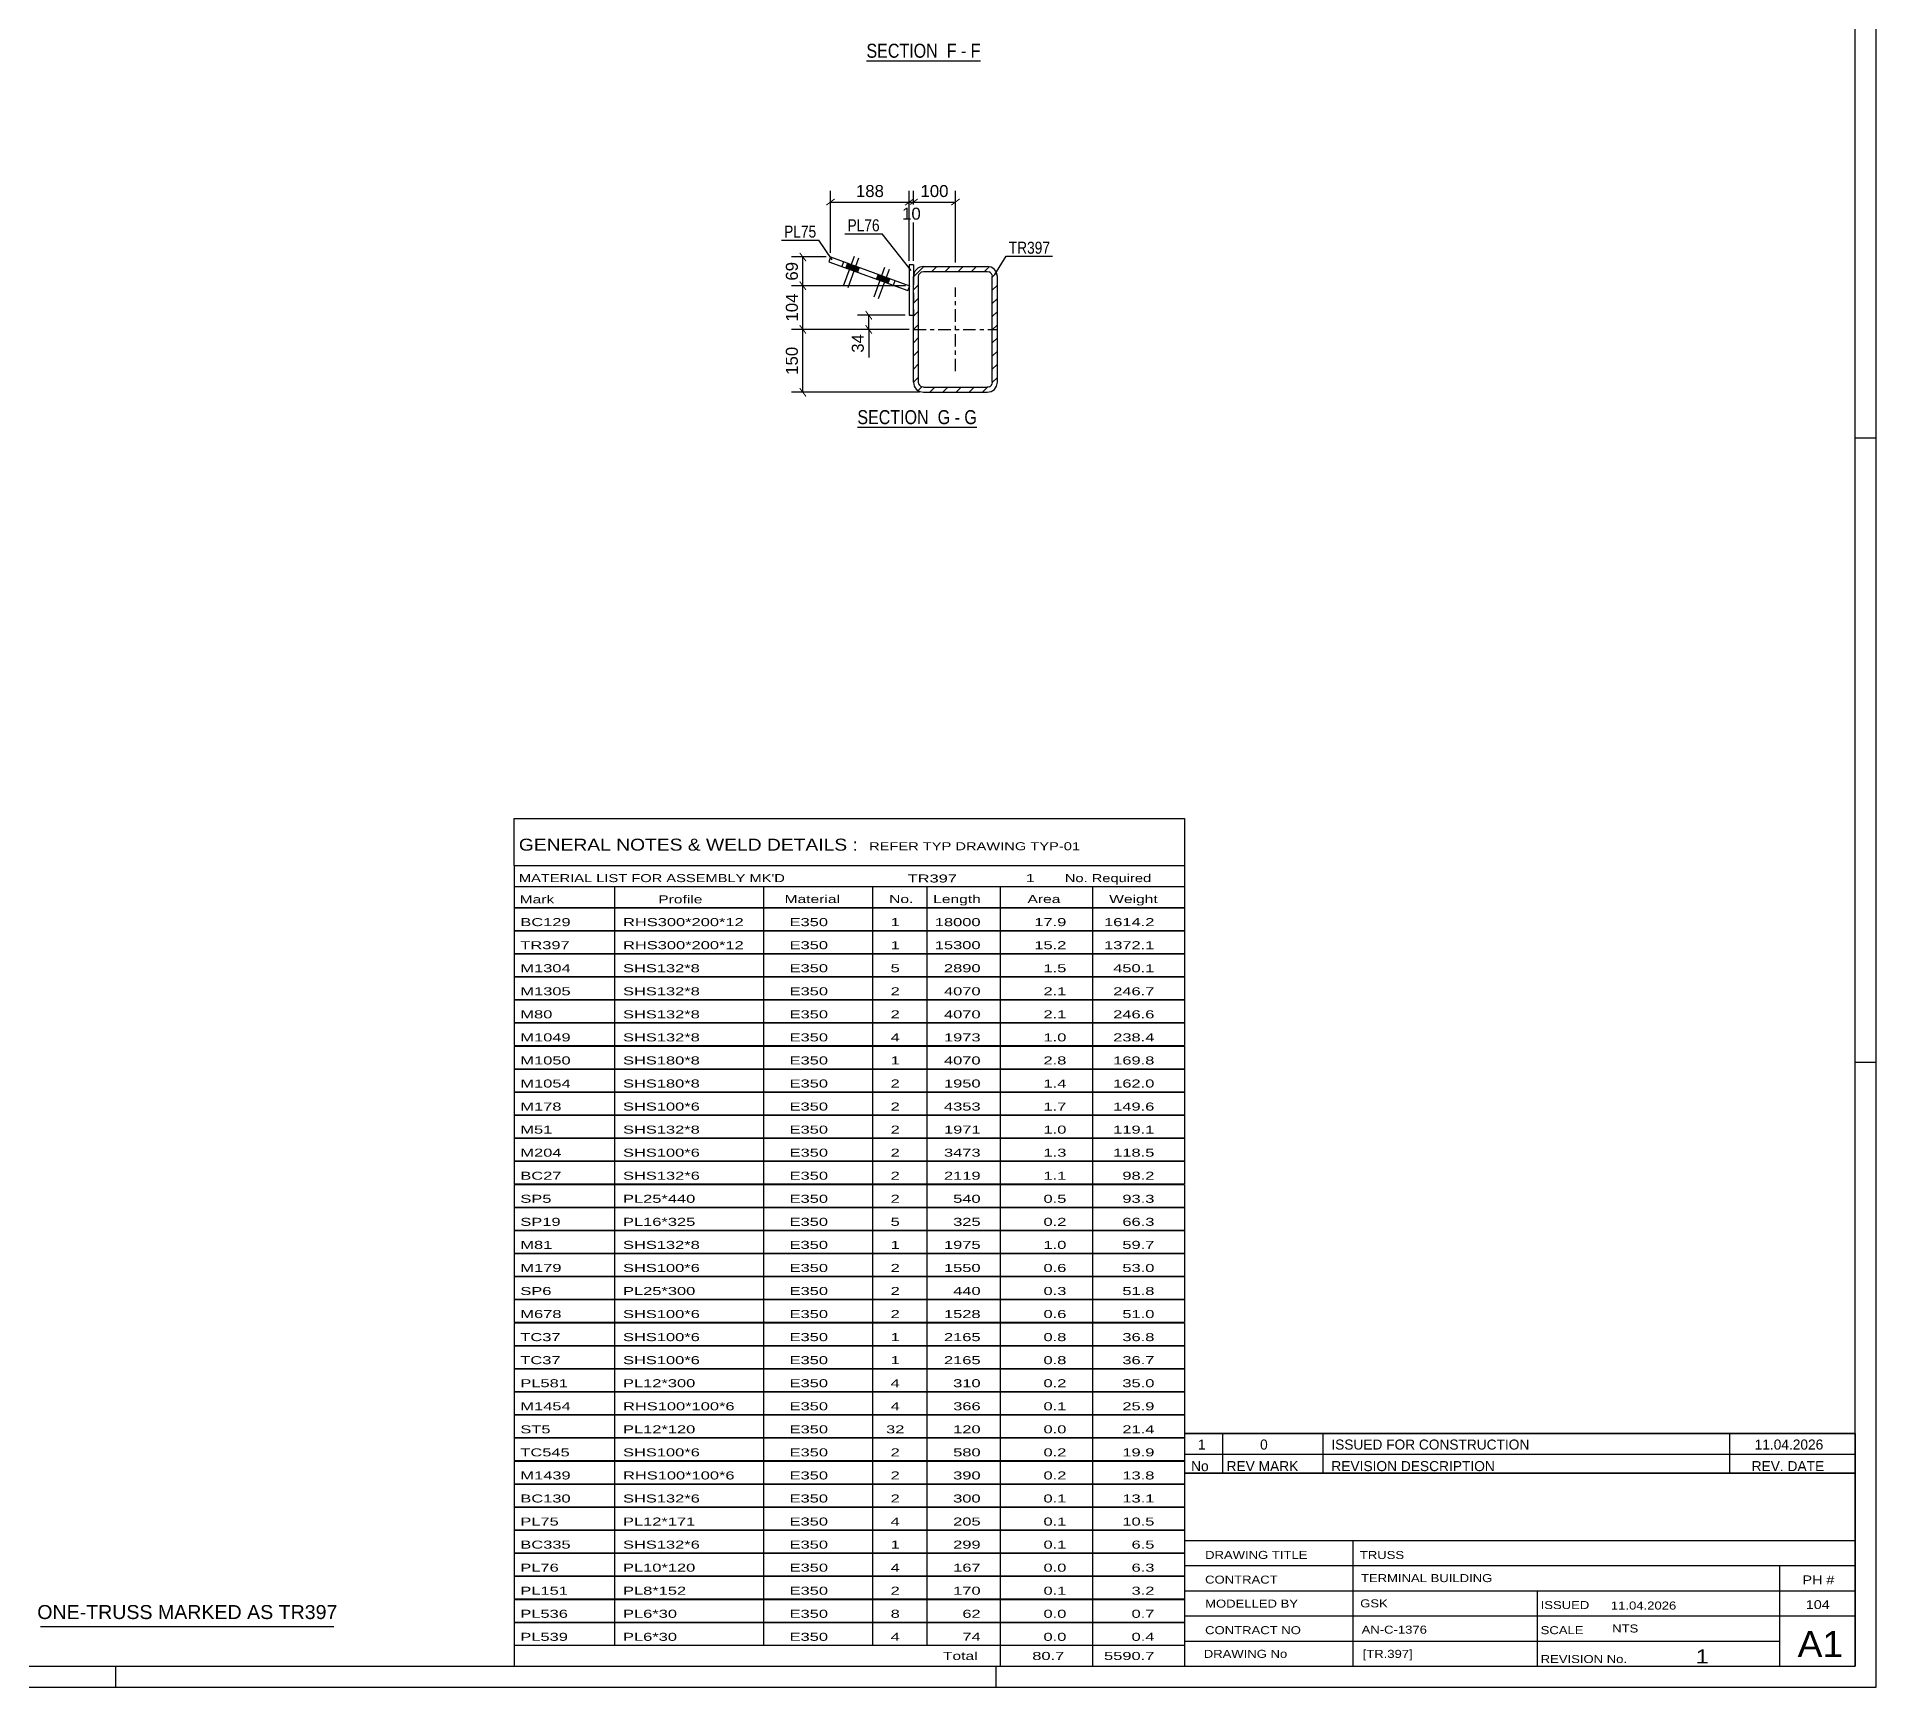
# Model space of a CAD drawing. Header units: millimetres. Extents: x -147 to 1042, y -583 to 258.
# Drawn here: x 603.2 to 1042, y -583.3 to -189.5 of the extents above; entities that cross this region are included whole.
import ezdxf

# ---------------------------------------------------------------- set-up
doc = ezdxf.new("R2010")
doc.units = ezdxf.units.MM
doc.linetypes.add('DXK_LINE_DOT2', pattern=[3.9198, 1.9599, -1.9599])
doc.linetypes.add('DXK_LINE_DOT3', pattern=[5.9187, 2.979, -0.9799, 0.9799, -0.9799])
doc.styles.add('Arial', font='arial.ttf', dxfattribs={"height": 0.2})
doc.styles.add('Arial Narrow', font='ARIALN.TTF', dxfattribs={"height": 0.2})

# ---------------------------------------------------------------- blocks, each defined once
blk = doc.blocks.new('Unknown-335478933-1131')
at = {"color": 5, "linetype": 'Continuous'}
for p, q in [((1042.02, -583.25), (1042.02, 257.75)), ((1037.02, -578.25), (1037.02, 252.75)), ((1042.02, -285.25), (1037.02, -285.25)), ((1042.02, -434.25), (1037.02, -434.25)), ((-141.98, -578.25), (1037.02, -578.25)), ((622.02, -583.25), (622.02, -578.25)), ((832.02, -583.25), (832.02, -578.25)), ((-146.98, -583.25), (1042.02, -583.25))]:
    blk.add_line(p, q, dxfattribs=at)
blk = doc.blocks.new('Unknown-335478933-19 - 5855')
at = {"color": 6, "linetype": 'Continuous'}
blk.add_line((798.93, -282.69), (827.43, -282.69), dxfattribs=at)
at = {"color": 0, "linetype": 'Continuous'}
blk.add_wipeout([(817.04, -281.94), (817.04, -278.44), (798.93, -278.44), (798.93, -281.94)], dxfattribs=at)
at = {"color": 7, "linetype": 'Continuous', "style": 'Arial Narrow'}
blk.add_text('SECTION ', height=3.34, dxfattribs=at).set_placement((798.93, -281.94))
at = {"color": 0, "linetype": 'Continuous'}
blk.add_wipeout([(821.07, -281.94), (821.07, -278.44), (818.09, -278.44), (818.09, -281.94)], dxfattribs=at)
blk.add_wipeout([(823.4, -281.94), (823.4, -278.44), (822.12, -278.44), (822.12, -281.94)], dxfattribs=at)
at = {"color": 7, "linetype": 'Continuous', "style": 'Arial Narrow'}
blk.add_text('G', height=3.34, dxfattribs=at).set_placement((818.09, -281.94))
at = {"color": 0, "linetype": 'Continuous'}
blk.add_wipeout([(827.43, -281.94), (827.43, -278.44), (824.45, -278.44), (824.45, -281.94)], dxfattribs=at)
at = {"color": 7, "linetype": 'Continuous', "style": 'Arial Narrow'}
for s, p in [('-', (822.12, -281.94)), ('G', (824.45, -281.94))]:
    blk.add_text(s, height=3.34, dxfattribs=at).set_placement(p)
blk = doc.blocks.new('Unknown-335478933-15 - 3482')
at = {"color": 6, "linetype": 'Continuous'}
blk.add_line((801.1, -195.28), (828.31, -195.28), dxfattribs=at)
at = {"color": 0, "linetype": 'Continuous'}
blk.add_wipeout([(819.2, -194.53), (819.2, -191.03), (801.1, -191.03), (801.1, -194.53)], dxfattribs=at)
at = {"color": 7, "linetype": 'Continuous', "style": 'Arial Narrow'}
blk.add_text('SECTION ', height=3.34, dxfattribs=at).set_placement((801.1, -194.53))
at = {"color": 0, "linetype": 'Continuous'}
blk.add_wipeout([(822.6, -194.53), (822.6, -191.03), (820.25, -191.03), (820.25, -194.53)], dxfattribs=at)
blk.add_wipeout([(824.92, -194.53), (824.92, -191.03), (823.65, -191.03), (823.65, -194.53)], dxfattribs=at)
at = {"color": 7, "linetype": 'Continuous', "style": 'Arial Narrow'}
blk.add_text('F', height=3.34, dxfattribs=at).set_placement((820.25, -194.53))
at = {"color": 0, "linetype": 'Continuous'}
blk.add_wipeout([(828.31, -194.53), (828.31, -191.03), (825.97, -191.03), (825.97, -194.53)], dxfattribs=at)
at = {"color": 7, "linetype": 'Continuous', "style": 'Arial Narrow'}
for s, p in [('-', (823.65, -194.53)), ('F', (825.97, -194.53))]:
    blk.add_text(s, height=3.34, dxfattribs=at).set_placement(p)
blk = doc.blocks.new('Bolt-335478933-5890 - 5855')
at = {"linetype": 'Continuous'}
for points in [[(796.2, -244.67), (797.89, -245.29), (798.3, -244.16), (796.61, -243.54)], [(797.29, -245.07), (798.98, -245.68), (799.39, -244.55), (797.7, -243.94)], [(803.46, -247.31), (805.16, -247.93), (805.57, -246.8), (803.88, -246.19)], [(804.55, -247.71), (806.24, -248.33), (806.65, -247.2), (804.96, -246.58)]]:
    blk.add_hatch(color=1, dxfattribs=at).paths.add_polyline_path(points)
at = {"color": 1, "linetype": 'Continuous'}
for p, q in [((798.14, -241.97), (795.57, -249.02)), ((796.61, -243.54), (796.2, -244.67)), ((799.23, -242.37), (796.66, -249.41)), ((797.7, -243.94), (797.29, -245.07)), ((798.3, -244.16), (797.89, -245.29)), ((799.39, -244.55), (798.98, -245.68)), ((805.4, -244.61), (802.84, -251.66)), ((806.49, -245.01), (803.93, -252.06)), ((803.88, -246.19), (803.46, -247.31)), ((804.96, -246.58), (804.55, -247.71)), ((805.57, -246.8), (805.16, -247.93)), ((806.65, -247.2), (806.24, -248.33))]:
    blk.add_line(p, q, dxfattribs=at)
blk = doc.blocks.new('Part-335478933-5872 - 5855')
at = {"color": 2, "linetype": 'Continuous'}
for p, q in [((792.52, -242.05), (792.11, -243.18)), ((792.11, -243.18), (810.97, -250.04)), ((792.52, -242.05), (811.38, -248.92)), ((795.62, -243.18), (795.21, -244.31)), ((811.38, -248.92), (810.97, -250.04))]:
    blk.add_line(p, q, dxfattribs=at)
at = {"color": 7, "linetype": 'DXK_LINE_DOT2'}
blk.add_line((807.55, -248.8), (807.96, -247.67), dxfattribs=at)
blk = doc.blocks.new('Part-335478933-5965 - 5855')
at = {"color": 2, "linetype": 'Continuous'}
for p, q in [((812.33, -243.95), (811.33, -243.95)), ((811.33, -243.95), (811.33, -255.95)), ((812.33, -243.95), (812.33, -246.74)), ((811.33, -255.95), (812.33, -255.95))]:
    blk.add_line(p, q, dxfattribs=at)
at = {"color": 7, "linetype": 'DXK_LINE_DOT2'}
blk.add_line((812.33, -246.74), (812.33, -255.95), dxfattribs=at)
blk = doc.blocks.new('Part-335478933-5909 - 5855')
at = {"linetype": 'Continuous'}
h = blk.add_hatch(dxfattribs=at)
h.set_pattern_fill('', scale=0.7, style=0, pattern_type=0)
h.set_pattern_definition([(45, (812.3252, -271.9377), (-1.57154, 1.57154), [])])
h.paths.add_polyline_path([(812.33, -246.74), (812.33, -271.94), (812.51, -272.86), (813.03, -273.63), (813.81, -274.16), (814.73, -274.34), (829.93, -274.34), (830.84, -274.16), (831.62, -273.63), (832.14, -272.86), (832.33, -271.94), (832.33, -246.74), (832.14, -245.82), (831.62, -245.04), (830.84, -244.52), (829.93, -244.34), (814.73, -244.34), (813.81, -244.52), (813.03, -245.04), (812.51, -245.82)])
h.paths.add_polyline_path([(813.88, -245.89), (814.27, -245.63), (814.73, -245.54), (829.93, -245.54), (830.38, -245.63), (830.77, -245.89), (831.03, -246.28), (831.13, -246.74), (831.13, -271.94), (831.03, -272.4), (830.77, -272.79), (830.38, -273.05), (829.93, -273.14), (814.73, -273.14), (814.27, -273.05), (813.88, -272.79), (813.62, -272.4), (813.53, -271.94), (813.53, -246.74), (813.62, -246.28)])
at = {"color": 2, "linetype": 'Continuous'}
for p, q in [((814.73, -244.34), (813.81, -244.52)), ((814.27, -245.63), (814.73, -245.54)), ((814.73, -244.34), (829.93, -244.34)), ((814.73, -245.54), (829.93, -245.54)), ((830.84, -244.52), (829.93, -244.34)), ((829.93, -245.54), (830.38, -245.63)), ((812.51, -245.82), (812.33, -246.74)), ((812.33, -271.94), (812.33, -246.74)), ((813.53, -246.74), (813.62, -246.28)), ((813.53, -271.94), (813.53, -246.74)), ((831.03, -246.28), (831.13, -246.74)), ((831.13, -271.94), (831.13, -246.74)), ((832.33, -246.74), (832.14, -245.82)), ((832.33, -271.94), (832.33, -246.74)), ((812.33, -271.94), (812.51, -272.86)), ((813.62, -272.4), (813.53, -271.94)), ((831.13, -271.94), (831.03, -272.4)), ((832.14, -272.86), (832.33, -271.94)), ((813.81, -274.16), (814.73, -274.34)), ((814.73, -273.14), (814.27, -273.05)), ((814.73, -273.14), (829.93, -273.14)), ((814.73, -274.34), (829.93, -274.34)), ((830.38, -273.05), (829.93, -273.14)), ((829.93, -274.34), (830.84, -274.16))]:
    blk.add_line(p, q, dxfattribs=at)
at = {"color": 7, "linetype": 'DXK_LINE_DOT3'}
for p, q in [((822.33, -269.34), (822.33, -249.34)), ((812.33, -259.34), (832.33, -259.34))]:
    blk.add_line(p, q, dxfattribs=at)
at = {"color": 2, "linetype": 'Continuous'}
for centre, radius, start, end in [((814.73, -246.74), 2.4, 112.5, 157.5), ((814.73, -246.74), 1.2, 112.5, 157.5), ((829.93, -246.74), 1.2, 22.5, 67.5), ((829.93, -246.74), 2.4, 22.5, 67.5), ((814.73, -271.94), 2.4, 202.5, 247.5), ((814.73, -271.94), 1.2, 202.5, 247.5), ((829.93, -271.94), 1.2, 292.5, 337.5), ((829.93, -271.94), 2.4, 292.5, 337.5)]:
    blk.add_arc(centre, radius, start, end, dxfattribs=at)
blk = doc.blocks.new('StraightDimension-335478933-6018 - 5855')
at = {"linetype": 'Continuous'}
for points in [[(785.1, -258.44), (785.25, -258.24), (786.75, -260.24), (786.6, -260.44)], [(786.75, -275.24), (786.6, -275.44), (785.1, -273.44), (785.25, -273.24)]]:
    blk.add_hatch(color=7, dxfattribs=at).paths.add_polyline_path(points)
at = {"color": 7, "linetype": 'Continuous'}
for p, q in [((811.33, -259.34), (783.23, -259.34)), ((785.93, -274.34), (785.93, -259.34)), ((813.73, -274.34), (783.23, -274.34))]:
    blk.add_line(p, q, dxfattribs=at)
at = {"color": 0}
blk.add_wipeout([(785.33, -262.9), (781.13, -262.9), (781.13, -270.77), (785.33, -270.77)], dxfattribs=at)
at = {"color": 3, "style": 'Arial'}
blk.add_text('150', height=2.865, rotation=90.0002, dxfattribs=at).set_placement((784.73, -270.17))
blk = doc.blocks.new('StraightDimension-335478933-5984 - 5855')
at = {"linetype": 'Continuous'}
for points in [[(802.48, -256.85), (802.33, -257.05), (800.83, -255.05), (800.98, -254.85)], [(800.83, -258.44), (800.98, -258.24), (802.48, -260.24), (802.33, -260.44)]]:
    blk.add_hatch(color=7, dxfattribs=at).paths.add_polyline_path(points)
at = {"color": 7, "linetype": 'Continuous'}
for p, q in [((810.33, -255.95), (798.96, -255.95)), ((801.66, -259.34), (801.66, -255.95)), ((811.33, -259.34), (798.96, -259.34))]:
    blk.add_line(p, q, dxfattribs=at)
at = {"color": 0}
blk.add_wipeout([(801.06, -259.86), (796.86, -259.86), (796.86, -265.51), (801.06, -265.51)], dxfattribs=at)
at = {"color": 7, "linetype": 'Continuous'}
blk.add_line((801.66, -259.34), (801.66, -266.03), dxfattribs=at)
blk.add_line((801.66, -259.34), (801.66, -266.03), dxfattribs=at)
at = {"color": 3, "style": 'Arial'}
blk.add_text('34', height=2.865, rotation=90.0002, dxfattribs=at).set_placement((800.46, -264.91))
blk = doc.blocks.new('StraightDimension-335478933-5997 - 5855')
at = {"linetype": 'Continuous'}
for points in [[(786.75, -242.95), (786.6, -243.15), (785.1, -241.15), (785.25, -240.95)], [(785.1, -248.02), (785.25, -247.82), (786.75, -249.82), (786.6, -250.02)]]:
    blk.add_hatch(color=7, dxfattribs=at).paths.add_polyline_path(points)
at = {"color": 7, "linetype": 'Continuous'}
for p, q in [((791.52, -242.05), (783.23, -242.05)), ((785.93, -248.92), (785.93, -242.05)), ((810.38, -248.92), (783.23, -248.92))]:
    blk.add_line(p, q, dxfattribs=at)
at = {"color": 0}
blk.add_wipeout([(785.33, -242.66), (781.13, -242.66), (781.13, -248.31), (785.33, -248.31)], dxfattribs=at)
at = {"color": 3, "style": 'Arial'}
blk.add_text('69', height=2.865, rotation=90.0002, dxfattribs=at).set_placement((784.73, -247.71))
blk = doc.blocks.new('StraightDimension-335478933-6006 - 5855')
at = {"linetype": 'Continuous'}
for points in [[(785.1, -248.02), (785.25, -247.82), (786.75, -249.82), (786.6, -250.02)], [(786.75, -260.24), (786.6, -260.44), (785.1, -258.44), (785.25, -258.24)]]:
    blk.add_hatch(color=7, dxfattribs=at).paths.add_polyline_path(points)
at = {"color": 7, "linetype": 'Continuous'}
for p, q in [((810.38, -248.92), (783.23, -248.92)), ((785.93, -259.34), (785.93, -248.92)), ((811.33, -259.34), (783.23, -259.34))]:
    blk.add_line(p, q, dxfattribs=at)
at = {"color": 0}
blk.add_wipeout([(785.33, -250.19), (781.13, -250.19), (781.13, -258.06), (785.33, -258.06)], dxfattribs=at)
at = {"color": 3, "style": 'Arial'}
blk.add_text('104', height=2.865, rotation=90.0002, dxfattribs=at).set_placement((784.73, -257.46))
blk = doc.blocks.new('StraightDimension-335478933-6031 - 5855')
at = {"linetype": 'Continuous'}
for points in [[(813.23, -228.13), (813.43, -228.28), (811.43, -229.78), (811.23, -229.63)], [(821.43, -229.78), (821.23, -229.63), (823.23, -228.13), (823.43, -228.28)]]:
    blk.add_hatch(color=7, dxfattribs=at).paths.add_polyline_path(points)
at = {"color": 7, "linetype": 'Continuous'}
for p, q in [((812.33, -242.95), (812.33, -226.26)), ((822.33, -243.34), (822.33, -226.26)), ((812.33, -228.96), (822.33, -228.96))]:
    blk.add_line(p, q, dxfattribs=at)
at = {"color": 0}
blk.add_wipeout([(821.26, -228.36), (821.26, -224.16), (813.39, -224.16), (813.39, -228.36)], dxfattribs=at)
at = {"color": 3, "style": 'Arial'}
blk.add_text('100', height=2.865, dxfattribs=at).set_placement((813.99, -227.76))
blk = doc.blocks.new('StraightDimension-335478933-6039 - 5855')
at = {"linetype": 'Continuous'}
for points in [[(812.23, -228.13), (812.43, -228.28), (810.43, -229.78), (810.23, -229.63)], [(811.43, -229.78), (811.23, -229.63), (813.23, -228.13), (813.43, -228.28)]]:
    blk.add_hatch(color=7, dxfattribs=at).paths.add_polyline_path(points)
at = {"color": 7, "linetype": 'Continuous'}
for p, q in [((811.33, -242.95), (811.33, -226.56)), ((812.33, -242.95), (812.33, -226.56)), ((811.33, -228.96), (812.33, -228.96))]:
    blk.add_line(p, q, dxfattribs=at)
at = {"color": 0}
blk.add_wipeout([(814.65, -233.76), (814.65, -229.56), (809, -229.56), (809, -233.76)], dxfattribs=at)
at = {"color": 3, "style": 'Arial'}
blk.add_text('10', height=2.865, dxfattribs=at).set_placement((809.6, -233.16))
blk = doc.blocks.new('StraightDimension-335478933-6049 - 5855')
at = {"linetype": 'Continuous'}
for points in [[(791.62, -229.78), (791.42, -229.63), (793.42, -228.13), (793.62, -228.28)], [(812.23, -228.13), (812.43, -228.28), (810.43, -229.78), (810.23, -229.63)]]:
    blk.add_hatch(color=7, dxfattribs=at).paths.add_polyline_path(points)
at = {"color": 7, "linetype": 'Continuous'}
for p, q in [((792.52, -241.05), (792.52, -226.26)), ((811.33, -242.95), (811.33, -226.26)), ((792.52, -228.96), (811.33, -228.96))]:
    blk.add_line(p, q, dxfattribs=at)
at = {"color": 0}
blk.add_wipeout([(805.86, -228.36), (805.86, -224.16), (797.99, -224.16), (797.99, -228.36)], dxfattribs=at)
at = {"color": 3, "style": 'Arial'}
blk.add_text('188', height=2.865, dxfattribs=at).set_placement((798.59, -227.76))
blk = doc.blocks.new('Unknown-335478933-13841')
at = {"color": 7, "linetype": 'Continuous'}
for p, q in [((877.02, -532.2), (877.02, -578.25)), ((877.02, -532.2), (1037.02, -532.2)), ((1037.02, -532.25), (1037.02, -578.25)), ((877.02, -548.25), (1037.02, -548.25)), ((917.16, -548.25), (917.16, -578.25)), ((877.02, -554.25), (1037.02, -554.25)), ((1019.02, -578.2), (1019.02, -554.2)), ((877.02, -560.25), (1037.02, -560.25)), ((961.16, -560.25), (961.16, -578.25)), ((877.02, -566.25), (1037.02, -566.25)), ((877.02, -572.25), (1019.02, -572.25)), ((877.02, -578.25), (1037.02, -578.25))]:
    blk.add_line(p, q, dxfattribs=at)
at = {"color": 7, "style": 'Arial Narrow'}
for s, height, width, p in [('DRAWING TITLE', 1.9089, 1.425378, (881.9, -552.65)), ('TRUSS  ', 1.909, 1.425378, (918.82, -552.67)), ('CONTRACT', 1.909, 1.425378, (881.9, -558.54)), ('TERMINAL BUILDING', 1.9089, 1.425378, (919.08, -558.18)), ('MODELLED BY', 1.9089, 1.425378, (881.9, -564.27)), ('GSK', 1.909, 1.425378, (918.9, -564.21)), ('ISSUED', 1.909, 1.425378, (961.96, -564.61)), ('11.04.2026', 1.909, 1.425378, (978.71, -564.73)), ('CONTRACT NO', 1.9089, 1.425378, (881.9, -570.6)), ('AN-C-1376', 1.909, 1.425378, (919.24, -570.48)), ('SCALE', 1.909, 1.425378, (961.96, -570.6)), ('A1', 6.204, 1.25, (1023.26, -576.05)), ('DRAWING No', 1.909, 1.425378, (881.58, -576.25)), ('[TR.397]', 1.909, 1.425378, (919.48, -576.26)), ('1', 3.34, 1.5, (998.93, -577.58)), ('REVISION No.', 1.9089, 1.425378, (961.96, -577.49))]:
    blk.add_text(s, height=height, dxfattribs=dict(at, width=width)).set_placement(p)
at = {"color": 7, "linetype": 'Continuous', "style": 'Arial Narrow'}
for s, height, width, p in [('PH #', 2.1, 1.42538, (1024.42, -558.7)), ('104', 2.1, 1.42538, (1025.21, -564.6)), ('NTS', 1.909, 1.425378, (979.02, -570.2))]:
    blk.add_text(s, height=height, dxfattribs=dict(at, width=width)).set_placement(p)
blk = doc.blocks.new('Unknown-335478933-13842')
at = {"color": 7, "linetype": 'Continuous'}
for p, q in [((877.02, -522.7), (1037.02, -522.7)), ((1037.02, -522.7), (877.02, -522.7)), ((877.02, -522.7), (877.02, -527.7)), ((886.02, -522.7), (886.02, -527.7)), ((910.02, -522.7), (910.02, -527.7)), ((1007.02, -522.7), (1007.02, -527.7)), ((1037.02, -522.7), (1037.02, -527.7)), ((877.02, -527.7), (1037.02, -527.7)), ((877.02, -527.7), (877.02, -532.2)), ((877.02, -527.7), (1037.02, -527.7)), ((886.02, -527.7), (886.02, -532.2)), ((910.02, -527.7), (910.02, -532.2)), ((1007.02, -527.7), (1007.02, -532.2)), ((1037.02, -527.7), (1037.02, -532.2)), ((1037.02, -532.2), (877.02, -532.2))]:
    blk.add_line(p, q, dxfattribs=at)
at = {"color": 7, "linetype": 'Continuous', "style": 'Arial Narrow'}
for s, height, width, p in [('1', 2.39, 1.196471, (880.18, -526.56)), ('0', 2.39, 1.196471, (895.02, -526.56)), ('ISSUED FOR CONSTRUCTION', 2.3861, 1.196471, (912.02, -526.56)), ('11.04.2026', 2.386, 1.196471, (1013.02, -526.56)), ('No', 2.386, 1.2, (878.56, -531.7)), ('REV MARK', 2.386, 1.2, (887.02, -531.7)), ('REVISION DESCRIPTION', 2.3861, 1.2, (912.02, -531.7)), ('REV. DATE', 2.386, 1.2, (1012.3, -531.7))]:
    blk.add_text(s, height=height, dxfattribs=dict(at, width=width)).set_placement(p)
blk = doc.blocks.new('Unknown-335478933-13843')
at = {"color": 7, "linetype": 'Continuous'}
for p, q in [((717.02, -376), (877.02, -376)), ((717.02, -387.25), (717.02, -376)), ((877.02, -376), (877.02, -387.25)), ((717.02, -387.25), (877.02, -387.25)), ((717.02, -387.25), (717.02, -392.25)), ((877.02, -387.25), (877.02, -392.25)), ((717.02, -392.25), (877.02, -392.25)), ((717.02, -392.25), (717.02, -397.25)), ((741.02, -392.25), (741.02, -397.25)), ((776.52, -392.25), (776.52, -397.25)), ((802.52, -392.25), (802.52, -397.25)), ((815.52, -392.25), (815.52, -397.25)), ((833.02, -392.25), (833.02, -397.25)), ((855.02, -392.25), (855.02, -397.25)), ((877.02, -392.25), (877.02, -397.25)), ((717.02, -397.25), (877.02, -397.25)), ((717.02, -397.3), (717.02, -402.7)), ((717.02, -397.3), (877.02, -397.3)), ((741.02, -397.25), (741.02, -402.75)), ((776.52, -397.25), (776.52, -402.75)), ((802.52, -397.25), (802.52, -402.75)), ((815.52, -397.25), (815.52, -402.75)), ((833.02, -397.25), (833.02, -402.75)), ((855.02, -397.25), (855.02, -402.75)), ((877.02, -397.3), (877.02, -402.7)), ((717.02, -402.7), (877.02, -402.7)), ((717.02, -402.8), (717.02, -408.2)), ((717.02, -402.8), (877.02, -402.8)), ((741.02, -402.75), (741.02, -408.25)), ((776.52, -402.75), (776.52, -408.25)), ((802.52, -402.75), (802.52, -408.25)), ((815.52, -402.75), (815.52, -408.25)), ((833.02, -402.75), (833.02, -408.25)), ((855.02, -402.75), (855.02, -408.25)), ((877.02, -402.8), (877.02, -408.2)), ((717.02, -408.2), (877.02, -408.2)), ((717.02, -408.3), (717.02, -413.7)), ((717.02, -408.3), (877.02, -408.3)), ((741.02, -408.25), (741.02, -413.75)), ((776.52, -408.25), (776.52, -413.75)), ((802.52, -408.25), (802.52, -413.75)), ((815.52, -408.25), (815.52, -413.75)), ((833.02, -408.25), (833.02, -413.75)), ((855.02, -408.25), (855.02, -413.75)), ((877.02, -408.3), (877.02, -413.7)), ((717.02, -413.7), (877.02, -413.7)), ((717.02, -413.8), (717.02, -419.2)), ((717.02, -413.8), (877.02, -413.8)), ((741.02, -413.75), (741.02, -419.25)), ((776.52, -413.75), (776.52, -419.25)), ((802.52, -413.75), (802.52, -419.25)), ((815.52, -413.75), (815.52, -419.25)), ((833.02, -413.75), (833.02, -419.25)), ((855.02, -413.75), (855.02, -419.25)), ((877.02, -413.8), (877.02, -419.2)), ((717.02, -419.2), (877.02, -419.2)), ((717.02, -419.3), (717.02, -424.7)), ((717.02, -419.3), (877.02, -419.3)), ((741.02, -419.25), (741.02, -424.75)), ((776.52, -419.25), (776.52, -424.75)), ((802.52, -419.25), (802.52, -424.75)), ((815.52, -419.25), (815.52, -424.75)), ((833.02, -419.25), (833.02, -424.75)), ((855.02, -419.25), (855.02, -424.75)), ((877.02, -419.3), (877.02, -424.7)), ((717.02, -424.7), (877.02, -424.7)), ((717.02, -424.8), (717.02, -430.2)), ((717.02, -424.8), (877.02, -424.8)), ((741.02, -424.75), (741.02, -430.25)), ((776.52, -424.75), (776.52, -430.25)), ((802.52, -424.75), (802.52, -430.25)), ((815.52, -424.75), (815.52, -430.25)), ((833.02, -424.75), (833.02, -430.25)), ((855.02, -424.75), (855.02, -430.25)), ((877.02, -424.8), (877.02, -430.2)), ((717.02, -430.2), (877.02, -430.2)), ((717.02, -430.3), (717.02, -435.7)), ((717.02, -430.3), (877.02, -430.3)), ((741.02, -430.25), (741.02, -435.75)), ((776.52, -430.25), (776.52, -435.75)), ((802.52, -430.25), (802.52, -435.75)), ((815.52, -430.25), (815.52, -435.75)), ((833.02, -430.25), (833.02, -435.75)), ((855.02, -430.25), (855.02, -435.75)), ((877.02, -430.3), (877.02, -435.7)), ((717.02, -435.7), (877.02, -435.7)), ((717.02, -435.8), (717.02, -441.2)), ((717.02, -435.8), (877.02, -435.8)), ((741.02, -435.75), (741.02, -441.25)), ((776.52, -435.75), (776.52, -441.25)), ((802.52, -435.75), (802.52, -441.25)), ((815.52, -435.75), (815.52, -441.25)), ((833.02, -435.75), (833.02, -441.25)), ((855.02, -435.75), (855.02, -441.25)), ((877.02, -435.8), (877.02, -441.2)), ((717.02, -441.2), (877.02, -441.2)), ((717.02, -441.3), (717.02, -446.7)), ((717.02, -441.3), (877.02, -441.3)), ((741.02, -441.25), (741.02, -446.75)), ((776.52, -441.25), (776.52, -446.75)), ((802.52, -441.25), (802.52, -446.75)), ((815.52, -441.25), (815.52, -446.75)), ((833.02, -441.25), (833.02, -446.75)), ((855.02, -441.25), (855.02, -446.75)), ((877.02, -441.3), (877.02, -446.7)), ((717.02, -446.7), (877.02, -446.7)), ((717.02, -446.8), (717.02, -452.2)), ((717.02, -446.8), (877.02, -446.8)), ((741.02, -446.75), (741.02, -452.25)), ((776.52, -446.75), (776.52, -452.25)), ((802.52, -446.75), (802.52, -452.25)), ((815.52, -446.75), (815.52, -452.25)), ((833.02, -446.75), (833.02, -452.25)), ((855.02, -446.75), (855.02, -452.25)), ((877.02, -446.8), (877.02, -452.2)), ((717.02, -452.2), (877.02, -452.2)), ((717.02, -452.3), (717.02, -457.7)), ((717.02, -452.3), (877.02, -452.3)), ((741.02, -452.25), (741.02, -457.75)), ((776.52, -452.25), (776.52, -457.75)), ((802.52, -452.25), (802.52, -457.75)), ((815.52, -452.25), (815.52, -457.75)), ((833.02, -452.25), (833.02, -457.75)), ((855.02, -452.25), (855.02, -457.75)), ((877.02, -452.3), (877.02, -457.7)), ((717.02, -457.7), (877.02, -457.7)), ((717.02, -457.8), (717.02, -463.2)), ((717.02, -457.8), (877.02, -457.8)), ((741.02, -457.75), (741.02, -463.25)), ((776.52, -457.75), (776.52, -463.25)), ((802.52, -457.75), (802.52, -463.25)), ((815.52, -457.75), (815.52, -463.25)), ((833.02, -457.75), (833.02, -463.25)), ((855.02, -457.75), (855.02, -463.25)), ((877.02, -457.8), (877.02, -463.2)), ((717.02, -463.2), (877.02, -463.2)), ((717.02, -463.3), (717.02, -468.7)), ((717.02, -463.3), (877.02, -463.3)), ((741.02, -463.25), (741.02, -468.75)), ((776.52, -463.25), (776.52, -468.75)), ((802.52, -463.25), (802.52, -468.75)), ((815.52, -463.25), (815.52, -468.75)), ((833.02, -463.25), (833.02, -468.75)), ((855.02, -463.25), (855.02, -468.75)), ((877.02, -463.3), (877.02, -468.7)), ((717.02, -468.7), (877.02, -468.7)), ((717.02, -468.8), (717.02, -474.2)), ((717.02, -468.8), (877.02, -468.8)), ((741.02, -468.75), (741.02, -474.25)), ((776.52, -468.75), (776.52, -474.25)), ((802.52, -468.75), (802.52, -474.25)), ((815.52, -468.75), (815.52, -474.25)), ((833.02, -468.75), (833.02, -474.25)), ((855.02, -468.75), (855.02, -474.25)), ((877.02, -468.8), (877.02, -474.2)), ((717.02, -474.2), (877.02, -474.2)), ((717.02, -474.3), (717.02, -479.7)), ((717.02, -474.3), (877.02, -474.3)), ((741.02, -474.25), (741.02, -479.75)), ((776.52, -474.25), (776.52, -479.75)), ((802.52, -474.25), (802.52, -479.75)), ((815.52, -474.25), (815.52, -479.75)), ((833.02, -474.25), (833.02, -479.75)), ((855.02, -474.25), (855.02, -479.75)), ((877.02, -474.3), (877.02, -479.7)), ((717.02, -479.7), (877.02, -479.7)), ((717.02, -479.8), (717.02, -485.2)), ((717.02, -479.8), (877.02, -479.8)), ((741.02, -479.75), (741.02, -485.25)), ((776.52, -479.75), (776.52, -485.25)), ((802.52, -479.75), (802.52, -485.25)), ((815.52, -479.75), (815.52, -485.25)), ((833.02, -479.75), (833.02, -485.25)), ((855.02, -479.75), (855.02, -485.25)), ((877.02, -479.8), (877.02, -485.2)), ((717.02, -485.2), (877.02, -485.2)), ((717.02, -485.3), (717.02, -490.7)), ((717.02, -485.3), (877.02, -485.3)), ((741.02, -485.25), (741.02, -490.75)), ((776.52, -485.25), (776.52, -490.75)), ((802.52, -485.25), (802.52, -490.75)), ((815.52, -485.25), (815.52, -490.75)), ((833.02, -485.25), (833.02, -490.75)), ((855.02, -485.25), (855.02, -490.75)), ((877.02, -485.3), (877.02, -490.7)), ((717.02, -490.7), (877.02, -490.7)), ((717.02, -490.8), (717.02, -496.2)), ((717.02, -490.8), (877.02, -490.8)), ((741.02, -490.75), (741.02, -496.25)), ((776.52, -490.75), (776.52, -496.25)), ((802.52, -490.75), (802.52, -496.25)), ((815.52, -490.75), (815.52, -496.25)), ((833.02, -490.75), (833.02, -496.25)), ((855.02, -490.75), (855.02, -496.25)), ((877.02, -490.8), (877.02, -496.2)), ((717.02, -496.2), (877.02, -496.2)), ((717.02, -496.3), (717.02, -501.7)), ((717.02, -496.3), (877.02, -496.3)), ((741.02, -496.25), (741.02, -501.75)), ((776.52, -496.25), (776.52, -501.75)), ((802.52, -496.25), (802.52, -501.75)), ((815.52, -496.25), (815.52, -501.75)), ((833.02, -496.25), (833.02, -501.75)), ((855.02, -496.25), (855.02, -501.75)), ((877.02, -496.3), (877.02, -501.7)), ((717.02, -501.7), (877.02, -501.7)), ((717.02, -501.8), (717.02, -507.2)), ((717.02, -501.8), (877.02, -501.8)), ((741.02, -501.75), (741.02, -507.25)), ((776.52, -501.75), (776.52, -507.25)), ((802.52, -501.75), (802.52, -507.25)), ((815.52, -501.75), (815.52, -507.25)), ((833.02, -501.75), (833.02, -507.25)), ((855.02, -501.75), (855.02, -507.25)), ((877.02, -501.8), (877.02, -507.2)), ((717.02, -507.2), (877.02, -507.2)), ((717.02, -507.3), (717.02, -512.7)), ((717.02, -507.3), (877.02, -507.3)), ((741.02, -507.25), (741.02, -512.75)), ((776.52, -507.25), (776.52, -512.75)), ((802.52, -507.25), (802.52, -512.75)), ((815.52, -507.25), (815.52, -512.75)), ((833.02, -507.25), (833.02, -512.75)), ((855.02, -507.25), (855.02, -512.75)), ((877.02, -507.3), (877.02, -512.7)), ((717.02, -512.7), (877.02, -512.7)), ((717.02, -512.8), (717.02, -518.2)), ((717.02, -512.8), (877.02, -512.8)), ((741.02, -512.75), (741.02, -518.25)), ((776.52, -512.75), (776.52, -518.25)), ((802.52, -512.75), (802.52, -518.25)), ((815.52, -512.75), (815.52, -518.25)), ((833.02, -512.75), (833.02, -518.25)), ((855.02, -512.75), (855.02, -518.25)), ((877.02, -512.8), (877.02, -518.2)), ((717.02, -518.2), (877.02, -518.2)), ((717.02, -518.3), (717.02, -523.7)), ((717.02, -518.3), (877.02, -518.3)), ((741.02, -518.25), (741.02, -523.75)), ((776.52, -518.25), (776.52, -523.75)), ((802.52, -518.25), (802.52, -523.75)), ((815.52, -518.25), (815.52, -523.75)), ((833.02, -518.25), (833.02, -523.75)), ((855.02, -518.25), (855.02, -523.75)), ((877.02, -518.3), (877.02, -523.7)), ((717.02, -523.7), (877.02, -523.7)), ((717.02, -523.8), (717.02, -529.2)), ((717.02, -523.8), (877.02, -523.8)), ((741.02, -523.75), (741.02, -529.25)), ((776.52, -523.75), (776.52, -529.25)), ((802.52, -523.75), (802.52, -529.25)), ((815.52, -523.75), (815.52, -529.25)), ((833.02, -523.75), (833.02, -529.25)), ((855.02, -523.75), (855.02, -529.25)), ((877.02, -523.8), (877.02, -529.2)), ((717.02, -529.2), (877.02, -529.2)), ((717.02, -529.3), (717.02, -534.7)), ((717.02, -529.3), (877.02, -529.3)), ((741.02, -529.25), (741.02, -534.75)), ((776.52, -529.25), (776.52, -534.75)), ((802.52, -529.25), (802.52, -534.75)), ((815.52, -529.25), (815.52, -534.75)), ((833.02, -529.25), (833.02, -534.75)), ((855.02, -529.25), (855.02, -534.75)), ((877.02, -529.3), (877.02, -534.7)), ((717.02, -534.7), (877.02, -534.7)), ((717.02, -534.8), (717.02, -540.2)), ((717.02, -534.8), (877.02, -534.8)), ((741.02, -534.75), (741.02, -540.25)), ((776.52, -534.75), (776.52, -540.25)), ((802.52, -534.75), (802.52, -540.25)), ((815.52, -534.75), (815.52, -540.25)), ((833.02, -534.75), (833.02, -540.25)), ((855.02, -534.75), (855.02, -540.25)), ((877.02, -534.8), (877.02, -540.2)), ((717.02, -540.2), (877.02, -540.2)), ((717.02, -540.3), (717.02, -545.7)), ((717.02, -540.3), (877.02, -540.3)), ((741.02, -540.25), (741.02, -545.75)), ((776.52, -540.25), (776.52, -545.75)), ((802.52, -540.25), (802.52, -545.75)), ((815.52, -540.25), (815.52, -545.75)), ((833.02, -540.25), (833.02, -545.75)), ((855.02, -540.25), (855.02, -545.75)), ((877.02, -540.3), (877.02, -545.7)), ((717.02, -545.7), (877.02, -545.7)), ((717.02, -545.8), (717.02, -551.2)), ((717.02, -545.8), (877.02, -545.8)), ((741.02, -545.75), (741.02, -551.25)), ((776.52, -545.75), (776.52, -551.25)), ((802.52, -545.75), (802.52, -551.25)), ((815.52, -545.75), (815.52, -551.25)), ((833.02, -545.75), (833.02, -551.25)), ((855.02, -545.75), (855.02, -551.25)), ((877.02, -545.8), (877.02, -551.2)), ((717.02, -551.2), (877.02, -551.2)), ((717.02, -551.3), (717.02, -556.7)), ((717.02, -551.3), (877.02, -551.3)), ((741.02, -551.25), (741.02, -556.75)), ((776.52, -551.25), (776.52, -556.75)), ((802.52, -551.25), (802.52, -556.75)), ((815.52, -551.25), (815.52, -556.75)), ((833.02, -551.25), (833.02, -556.75)), ((855.02, -551.25), (855.02, -556.75)), ((877.02, -551.3), (877.02, -556.7)), ((717.02, -556.7), (877.02, -556.7)), ((717.02, -556.8), (717.02, -562.2)), ((717.02, -556.8), (877.02, -556.8)), ((741.02, -556.75), (741.02, -562.25)), ((776.52, -556.75), (776.52, -562.25)), ((802.52, -556.75), (802.52, -562.25)), ((815.52, -556.75), (815.52, -562.25)), ((833.02, -556.75), (833.02, -562.25)), ((855.02, -556.75), (855.02, -562.25)), ((877.02, -556.8), (877.02, -562.2)), ((717.02, -562.2), (877.02, -562.2)), ((717.02, -562.3), (717.02, -567.7)), ((717.02, -562.3), (877.02, -562.3)), ((741.02, -562.25), (741.02, -567.75)), ((776.52, -562.25), (776.52, -567.75)), ((802.52, -562.25), (802.52, -567.75)), ((815.52, -562.25), (815.52, -567.75)), ((833.02, -562.25), (833.02, -567.75)), ((855.02, -562.25), (855.02, -567.75)), ((877.02, -562.3), (877.02, -567.7)), ((717.02, -567.7), (877.02, -567.7)), ((717.02, -567.8), (717.02, -573.2)), ((717.02, -567.8), (877.02, -567.8)), ((741.02, -567.75), (741.02, -573.25)), ((776.52, -567.75), (776.52, -573.25)), ((802.52, -567.75), (802.52, -573.25)), ((815.52, -567.75), (815.52, -573.25)), ((833.02, -567.75), (833.02, -573.25)), ((855.02, -567.75), (855.02, -573.25)), ((877.02, -567.8), (877.02, -573.2)), ((717.02, -573.2), (877.02, -573.2)), ((717.02, -573.25), (877.02, -573.25)), ((717.02, -573.25), (717.02, -578.25)), ((833.02, -573.25), (833.02, -578.25)), ((855.02, -573.25), (855.02, -578.25)), ((877.02, -573.25), (877.02, -578.25)), ((717.02, -578.25), (877.02, -578.25))]:
    blk.add_line(p, q, dxfattribs=at)
at = {"color": 7, "style": 'Arial Narrow'}
for s, height, width, p in [('GENERAL NOTES & WELD DETAILS :', 2.8633, 1.4, (718.17, -383.69)), ('REFER TYP DRAWING TYP-01', 1.9089, 1.6, (801.72, -383.59)), ("MATERIAL LIST FOR ASSEMBLY MK'D", 1.9089, 1.6, (718.17, -391.19)), ('TR397', 1.909, 1.794707, (810.92, -391.28)), ('1', 1.91, 1.794707, (839.1, -391.19)), ('No. Required', 1.9089, 1.6, (848.43, -391.19)), ('Mark', 1.909, 1.7, (718.35, -396.25)), ('Profile', 1.909, 1.7, (751.43, -396.25)), ('Material', 1.909, 1.7, (781.56, -396.19)), ('No.', 1.909, 1.7, (806.52, -396.19)), ('Length', 1.909, 1.7, (817.02, -396.19)), ('Area', 1.909, 1.7, (839.52, -396.19)), ('Weight', 1.909, 1.7, (859.02, -396.19))]:
    blk.add_text(s, height=height, dxfattribs=dict(at, width=width)).set_placement(p)
at = {"color": 7, "linetype": 'Continuous', "style": 'Arial Narrow'}
for s, height, width, p in [('BC129', 1.909, 1.794707, (718.52, -401.69)), ('RHS300*200*12', 1.9089, 1.794707, (743.02, -401.69)), ('E350', 1.909, 1.794707, (782.76, -401.69)), ('1', 1.91, 1.794707, (806.87, -401.69)), ('18000', 1.909, 1.794707, (817.41, -401.69)), ('17.9', 1.909, 1.794707, (841.15, -401.69)), ('1614.2', 1.909, 1.794707, (857.79, -401.69)), ('TR397', 1.909, 1.794707, (718.52, -407.19)), ('RHS300*200*12', 1.9089, 1.794707, (743.02, -407.19)), ('E350', 1.909, 1.794707, (782.76, -407.19)), ('1', 1.91, 1.794707, (806.87, -407.19)), ('15300', 1.909, 1.794707, (817.41, -407.19)), ('15.2', 1.909, 1.794707, (841.15, -407.19)), ('1372.1', 1.909, 1.794707, (857.79, -407.19)), ('M1304', 1.909, 1.794707, (718.52, -412.69)), ('SHS132*8', 1.909, 1.794707, (743.02, -412.69)), ('E350', 1.909, 1.794707, (782.76, -412.69)), ('5', 1.91, 1.794707, (806.87, -412.69)), ('2890', 1.909, 1.794707, (819.6, -412.69)), ('1.5', 1.909, 1.794707, (843.34, -412.69)), ('450.1', 1.909, 1.794707, (859.97, -412.69)), ('M1305', 1.909, 1.794707, (718.52, -418.19)), ('SHS132*8', 1.909, 1.794707, (743.02, -418.19)), ('E350', 1.909, 1.794707, (782.76, -418.19)), ('2', 1.91, 1.794707, (806.87, -418.19)), ('4070', 1.909, 1.794707, (819.6, -418.19)), ('2.1', 1.909, 1.794707, (843.34, -418.19)), ('246.7', 1.909, 1.794707, (859.97, -418.19)), ('M80', 1.909, 1.794707, (718.52, -423.69)), ('SHS132*8', 1.909, 1.794707, (743.02, -423.69)), ('E350', 1.909, 1.794707, (782.76, -423.69)), ('2', 1.91, 1.794707, (806.87, -423.69)), ('4070', 1.909, 1.794707, (819.6, -423.69)), ('2.1', 1.909, 1.794707, (843.34, -423.69)), ('246.6', 1.909, 1.794707, (859.97, -423.69)), ('M1049', 1.909, 1.794707, (718.52, -429.19)), ('SHS132*8', 1.909, 1.794707, (743.02, -429.19)), ('E350', 1.909, 1.794707, (782.76, -429.19)), ('4', 1.91, 1.794707, (806.87, -429.19)), ('1973', 1.909, 1.794707, (819.6, -429.19)), ('1.0', 1.909, 1.794707, (843.34, -429.19)), ('238.4', 1.909, 1.794707, (859.97, -429.19)), ('M1050', 1.909, 1.794707, (718.52, -434.69)), ('SHS180*8', 1.909, 1.794707, (743.02, -434.69)), ('E350', 1.909, 1.794707, (782.76, -434.69)), ('1', 1.91, 1.794707, (806.87, -434.69)), ('4070', 1.909, 1.794707, (819.6, -434.69)), ('2.8', 1.909, 1.794707, (843.34, -434.69)), ('169.8', 1.909, 1.794707, (859.97, -434.69)), ('M1054', 1.909, 1.794707, (718.52, -440.19)), ('SHS180*8', 1.909, 1.794707, (743.02, -440.19)), ('E350', 1.909, 1.794707, (782.76, -440.19)), ('2', 1.91, 1.794707, (806.87, -440.19)), ('1950', 1.909, 1.794707, (819.6, -440.19)), ('1.4', 1.909, 1.794707, (843.34, -440.19)), ('162.0', 1.909, 1.794707, (859.97, -440.19)), ('M178', 1.909, 1.794707, (718.52, -445.69)), ('SHS100*6', 1.909, 1.794707, (743.02, -445.69)), ('E350', 1.909, 1.794707, (782.76, -445.69)), ('2', 1.91, 1.794707, (806.87, -445.69)), ('4353', 1.909, 1.794707, (819.6, -445.69)), ('1.7', 1.909, 1.794707, (843.34, -445.69)), ('149.6', 1.909, 1.794707, (859.97, -445.69)), ('M51', 1.909, 1.794707, (718.52, -451.19)), ('SHS132*8', 1.909, 1.794707, (743.02, -451.19)), ('E350', 1.909, 1.794707, (782.76, -451.19)), ('2', 1.91, 1.794707, (806.87, -451.19)), ('1971', 1.909, 1.794707, (819.6, -451.19)), ('1.0', 1.909, 1.794707, (843.34, -451.19)), ('119.1', 1.909, 1.794707, (859.97, -451.19)), ('M204', 1.909, 1.794707, (718.52, -456.69)), ('SHS100*6', 1.909, 1.794707, (743.02, -456.69)), ('E350', 1.909, 1.794707, (782.76, -456.69)), ('2', 1.91, 1.794707, (806.87, -456.69)), ('3473', 1.909, 1.794707, (819.6, -456.69)), ('1.3', 1.909, 1.794707, (843.34, -456.69)), ('118.5', 1.909, 1.794707, (859.97, -456.69)), ('BC27', 1.909, 1.794707, (718.52, -462.19)), ('SHS132*6', 1.909, 1.794707, (743.02, -462.19)), ('E350', 1.909, 1.794707, (782.76, -462.19)), ('2', 1.91, 1.794707, (806.87, -462.19)), ('2119', 1.909, 1.794707, (819.6, -462.19)), ('1.1', 1.909, 1.794707, (843.34, -462.19)), ('98.2', 1.909, 1.794707, (862.16, -462.19)), ('SP5', 1.909, 1.794707, (718.52, -467.69)), ('PL25*440', 1.909, 1.794707, (743.02, -467.69)), ('E350', 1.909, 1.794707, (782.76, -467.69)), ('2', 1.91, 1.794707, (806.87, -467.69)), ('540', 1.909, 1.794707, (821.79, -467.69)), ('0.5', 1.909, 1.794707, (843.34, -467.69)), ('93.3', 1.909, 1.794707, (862.16, -467.69)), ('SP19', 1.909, 1.794707, (718.52, -473.19)), ('PL16*325', 1.909, 1.794707, (743.02, -473.19)), ('E350', 1.909, 1.794707, (782.76, -473.19)), ('5', 1.91, 1.794707, (806.87, -473.19)), ('325', 1.909, 1.794707, (821.79, -473.19)), ('0.2', 1.909, 1.794707, (843.34, -473.19)), ('66.3', 1.909, 1.794707, (862.16, -473.19)), ('M81', 1.909, 1.794707, (718.52, -478.69)), ('SHS132*8', 1.909, 1.794707, (743.02, -478.69)), ('E350', 1.909, 1.794707, (782.76, -478.69)), ('1', 1.91, 1.794707, (806.87, -478.69)), ('1975', 1.909, 1.794707, (819.6, -478.69)), ('1.0', 1.909, 1.794707, (843.34, -478.69)), ('59.7', 1.909, 1.794707, (862.16, -478.69)), ('M179', 1.909, 1.794707, (718.52, -484.19)), ('SHS100*6', 1.909, 1.794707, (743.02, -484.19)), ('E350', 1.909, 1.794707, (782.76, -484.19)), ('2', 1.91, 1.794707, (806.87, -484.19)), ('1550', 1.909, 1.794707, (819.6, -484.19)), ('0.6', 1.909, 1.794707, (843.34, -484.19)), ('53.0', 1.909, 1.794707, (862.16, -484.19)), ('SP6', 1.909, 1.794707, (718.52, -489.69)), ('PL25*300', 1.909, 1.794707, (743.02, -489.69)), ('E350', 1.909, 1.794707, (782.76, -489.69)), ('2', 1.91, 1.794707, (806.87, -489.69)), ('440', 1.909, 1.794707, (821.79, -489.69)), ('0.3', 1.909, 1.794707, (843.34, -489.69)), ('51.8', 1.909, 1.794707, (862.16, -489.69)), ('M678', 1.909, 1.794707, (718.52, -495.19)), ('SHS100*6', 1.909, 1.794707, (743.02, -495.19)), ('E350', 1.909, 1.794707, (782.76, -495.19)), ('2', 1.91, 1.794707, (806.87, -495.19)), ('1528', 1.909, 1.794707, (819.6, -495.19)), ('0.6', 1.909, 1.794707, (843.34, -495.19)), ('51.0', 1.909, 1.794707, (862.16, -495.19)), ('TC37', 1.909, 1.794707, (718.52, -500.69)), ('SHS100*6', 1.909, 1.794707, (743.02, -500.69)), ('E350', 1.909, 1.794707, (782.76, -500.69)), ('1', 1.91, 1.794707, (806.87, -500.69)), ('2165', 1.909, 1.794707, (819.6, -500.69)), ('0.8', 1.909, 1.794707, (843.34, -500.69)), ('36.8', 1.909, 1.794707, (862.16, -500.69)), ('TC37', 1.909, 1.794707, (718.52, -506.19)), ('SHS100*6', 1.909, 1.794707, (743.02, -506.19)), ('E350', 1.909, 1.794707, (782.76, -506.19)), ('1', 1.91, 1.794707, (806.87, -506.19)), ('2165', 1.909, 1.794707, (819.6, -506.19)), ('0.8', 1.909, 1.794707, (843.34, -506.19)), ('36.7', 1.909, 1.794707, (862.16, -506.19)), ('PL581', 1.909, 1.794707, (718.52, -511.69)), ('PL12*300', 1.909, 1.794707, (743.02, -511.69)), ('E350', 1.909, 1.794707, (782.76, -511.69)), ('4', 1.91, 1.794707, (806.87, -511.69)), ('310', 1.909, 1.794707, (821.79, -511.69)), ('0.2', 1.909, 1.794707, (843.34, -511.69)), ('35.0', 1.909, 1.794707, (862.16, -511.69)), ('M1454', 1.909, 1.794707, (718.52, -517.19)), ('RHS100*100*6', 1.9089, 1.794707, (743.02, -517.19)), ('E350', 1.909, 1.794707, (782.76, -517.19)), ('4', 1.91, 1.794707, (806.87, -517.19)), ('366', 1.909, 1.794707, (821.79, -517.19)), ('0.1', 1.909, 1.794707, (843.34, -517.19)), ('25.9', 1.909, 1.794707, (862.16, -517.19)), ('ST5', 1.909, 1.794707, (718.52, -522.69)), ('PL12*120', 1.909, 1.794707, (743.02, -522.69)), ('E350', 1.909, 1.794707, (782.76, -522.69)), ('32', 1.909, 1.794707, (805.78, -522.69)), ('120', 1.909, 1.794707, (821.79, -522.69)), ('0.0', 1.909, 1.794707, (843.34, -522.69)), ('21.4', 1.909, 1.794707, (862.16, -522.69)), ('TC545', 1.909, 1.794707, (718.52, -528.19)), ('SHS100*6', 1.909, 1.794707, (743.02, -528.19)), ('E350', 1.909, 1.794707, (782.76, -528.19)), ('2', 1.91, 1.794707, (806.87, -528.19)), ('580', 1.909, 1.794707, (821.79, -528.19)), ('0.2', 1.909, 1.794707, (843.34, -528.19)), ('19.9', 1.909, 1.794707, (862.16, -528.19)), ('M1439', 1.909, 1.794707, (718.52, -533.69)), ('RHS100*100*6', 1.9089, 1.794707, (743.02, -533.69)), ('E350', 1.909, 1.794707, (782.76, -533.69)), ('2', 1.91, 1.794707, (806.87, -533.69)), ('390', 1.909, 1.794707, (821.79, -533.69)), ('0.2', 1.909, 1.794707, (843.34, -533.69)), ('13.8', 1.909, 1.794707, (862.16, -533.69)), ('BC130', 1.909, 1.794707, (718.52, -539.19)), ('SHS132*6', 1.909, 1.794707, (743.02, -539.19)), ('E350', 1.909, 1.794707, (782.76, -539.19)), ('2', 1.91, 1.794707, (806.87, -539.19)), ('300', 1.909, 1.794707, (821.79, -539.19)), ('0.1', 1.909, 1.794707, (843.34, -539.19)), ('13.1', 1.909, 1.794707, (862.16, -539.19)), ('PL75', 1.909, 1.794707, (718.52, -544.69)), ('PL12*171', 1.909, 1.794707, (743.02, -544.69)), ('E350', 1.909, 1.794707, (782.76, -544.69)), ('4', 1.91, 1.794707, (806.87, -544.69)), ('205', 1.909, 1.794707, (821.79, -544.69)), ('0.1', 1.909, 1.794707, (843.34, -544.69)), ('10.5', 1.909, 1.794707, (862.16, -544.69)), ('BC335', 1.909, 1.794707, (718.52, -550.19)), ('SHS132*6', 1.909, 1.794707, (743.02, -550.19)), ('E350', 1.909, 1.794707, (782.76, -550.19)), ('1', 1.91, 1.794707, (806.87, -550.19)), ('299', 1.909, 1.794707, (821.79, -550.19)), ('0.1', 1.909, 1.794707, (843.34, -550.19)), ('6.5', 1.909, 1.794707, (864.35, -550.19)), ('PL76', 1.909, 1.794707, (718.52, -555.69)), ('PL10*120', 1.909, 1.794707, (743.02, -555.69)), ('E350', 1.909, 1.794707, (782.76, -555.69)), ('4', 1.91, 1.794707, (806.87, -555.69)), ('167', 1.909, 1.794707, (821.79, -555.69)), ('0.0', 1.909, 1.794707, (843.34, -555.69)), ('6.3', 1.909, 1.794707, (864.35, -555.69)), ('PL151', 1.909, 1.794707, (718.52, -561.19)), ('PL8*152', 1.909, 1.794707, (743.02, -561.19)), ('E350', 1.909, 1.794707, (782.76, -561.19)), ('2', 1.91, 1.794707, (806.87, -561.19)), ('170', 1.909, 1.794707, (821.79, -561.19)), ('0.1', 1.909, 1.794707, (843.34, -561.19)), ('3.2', 1.909, 1.794707, (864.35, -561.19)), ('PL536', 1.909, 1.794707, (718.52, -566.69)), ('PL6*30', 1.909, 1.794707, (743.02, -566.69)), ('E350', 1.909, 1.794707, (782.76, -566.69)), ('8', 1.91, 1.794707, (806.87, -566.69)), ('62', 1.909, 1.794707, (823.98, -566.69)), ('0.0', 1.909, 1.794707, (843.34, -566.69)), ('0.7', 1.909, 1.794707, (864.35, -566.69)), ('PL539', 1.909, 1.794707, (718.52, -572.19)), ('PL6*30', 1.909, 1.794707, (743.02, -572.19)), ('E350', 1.909, 1.794707, (782.76, -572.19)), ('4', 1.91, 1.794707, (806.87, -572.19)), ('74', 1.909, 1.794707, (823.98, -572.19)), ('0.0', 1.909, 1.794707, (843.34, -572.19)), ('0.4', 1.909, 1.794707, (864.35, -572.19)), ('Total', 1.909, 1.7, (819.35, -576.75)), ('80.7', 1.909, 1.794707, (840.66, -576.75)), ('5590.7', 1.909, 1.794707, (857.79, -576.75))]:
    blk.add_text(s, height=height, dxfattribs=dict(at, width=width)).set_placement(p)
blk = doc.blocks.new('Unknown-335478933-13844')
at = {"color": 7, "linetype": 'Continuous'}
blk.add_line((604.02, -568.75), (674.02, -568.75), dxfattribs=at)
at = {"color": 7, "style": 'Arial'}
blk.add_text('ONE-TRUSS MARKED AS TR397', height=3.3428, dxfattribs=at).set_placement((603.26, -567))
blk = doc.blocks.new('Mark-335478933-5868 - 5855')
at = {"color": 0}
blk.add_wipeout([(789.12, -237.43), (789.12, -234.43), (781.45, -234.43), (781.45, -237.43)], dxfattribs=at)
blk.add_wipeout([(789.12, -237.43), (789.12, -234.43), (781.45, -234.43), (781.45, -237.43)], dxfattribs=at)
at = {"color": 30, "linetype": 'Continuous'}
for p in [(780.85, -238.03), (792.89, -242.78)]:
    blk.add_line(p, (789.72, -238.03), dxfattribs=at)
at = {"color": 3, "style": 'Arial Narrow'}
blk.add_text('PL75', height=2.863, dxfattribs=at).set_placement((781.45, -237.43))
blk = doc.blocks.new('Mark-335478933-5961 - 5855')
at = {"color": 0}
blk.add_wipeout([(804.26, -235.94), (804.26, -232.94), (796.58, -232.94), (796.58, -235.94)], dxfattribs=at)
blk.add_wipeout([(804.26, -235.94), (804.26, -232.94), (796.58, -232.94), (796.58, -235.94)], dxfattribs=at)
at = {"color": 30, "linetype": 'Continuous'}
for p in [(795.98, -236.54), (811.74, -245.28)]:
    blk.add_line(p, (804.86, -236.54), dxfattribs=at)
at = {"color": 3, "style": 'Arial Narrow'}
blk.add_text('PL76', height=2.863, dxfattribs=at).set_placement((796.58, -235.94))
blk = doc.blocks.new('Mark-335478933-5905 - 5855')
at = {"color": 0}
blk.add_wipeout([(844.91, -241.28), (844.91, -238.28), (835.05, -238.28), (835.05, -241.28)], dxfattribs=at)
blk.add_wipeout([(844.91, -241.28), (844.91, -238.28), (835.05, -238.28), (835.05, -241.28)], dxfattribs=at)
at = {"color": 30, "linetype": 'Continuous'}
for p, q in [((831.71, -246.21), (834.45, -241.88)), ((834.45, -241.88), (845.51, -241.88))]:
    blk.add_line(p, q, dxfattribs=at)
at = {"color": 3, "style": 'Arial Narrow'}
blk.add_text('TR397', height=2.863, dxfattribs=at).set_placement((835.05, -241.28))

msp = doc.modelspace()

# ---------------------------------------------------------------- block references
for name in ['Unknown-335478933-1131', 'Part-335478933-5872 - 5855', 'Bolt-335478933-5890 - 5855', 'Part-335478933-5965 - 5855', 'Part-335478933-5909 - 5855', 'Unknown-335478933-13843', 'Unknown-335478933-13842', 'Unknown-335478933-13841', 'Unknown-335478933-13844']:
    msp.add_blockref(name, (0, 0))

# ---------------------------------------------------------------- next in the draw order: block references
for name in ['Unknown-335478933-15 - 3482', 'StraightDimension-335478933-5997 - 5855', 'Mark-335478933-5905 - 5855', 'StraightDimension-335478933-6018 - 5855', 'Unknown-335478933-19 - 5855']:
    msp.add_blockref(name, (0, 0))

# ---------------------------------------------------------------- next in the draw order: block references
for name in ['StraightDimension-335478933-6031 - 5855', 'StraightDimension-335478933-5984 - 5855']:
    msp.add_blockref(name, (0, 0))

# ---------------------------------------------------------------- next in the draw order: block references
for name in ['StraightDimension-335478933-6039 - 5855', 'StraightDimension-335478933-6006 - 5855']:
    msp.add_blockref(name, (0, 0))

# ---------------------------------------------------------------- next in the draw order: block references
msp.add_blockref('StraightDimension-335478933-6049 - 5855', (0, 0))

# ---------------------------------------------------------------- next in the draw order: block references
for name in ['Mark-335478933-5868 - 5855', 'Mark-335478933-5961 - 5855']:
    msp.add_blockref(name, (0, 0))

doc.saveas('drawing.dxf')
